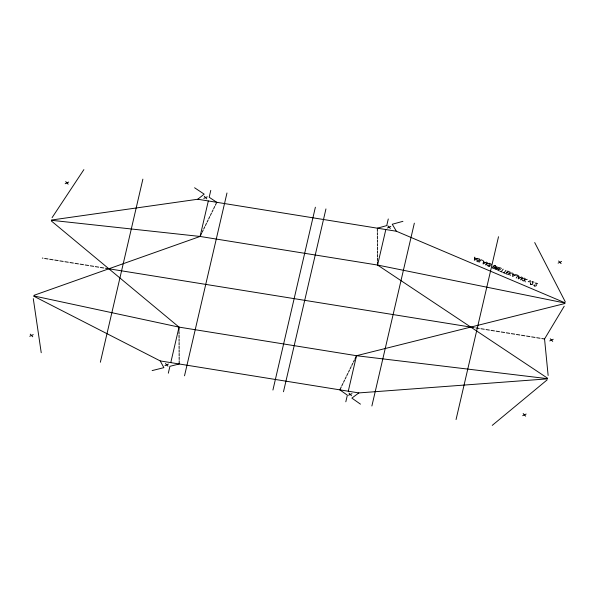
<?xml version="1.0" encoding="UTF-8"?>
<svg xmlns="http://www.w3.org/2000/svg" width="595" height="595" viewBox="0 0 595 595"><rect width="100%" height="100%" fill="white"/><g stroke="black" fill="none" stroke-linecap="round" stroke-linejoin="round"><path stroke-width="0.89" d="M530.115 282.573L530.361 280.609L528.219 281.77M474.81 257.107L474.364 260.268L477.77 258.356M483.549 260.811L483.103 263.979L486.509 262.068M513.009 273.321L512.563 276.482L515.962 274.57M518.684 275.723L518.238 278.891L521.637 276.98M100.347 362.251L142.874 179.14M168.318 373.199L169.917 366.312L179.221 363.984L179.207 360.741M170.78 362.6L179.021 327.116L51.319 220.946M34.049 295.306L200.076 236.453L208.317 200.969M210.779 190.37L209.18 197.257L216.773 202.307L215.308 205.312M184.517 375.809L226.978 192.981M272.919 390.045L315.38 207.224M283.48 391.748L325.948 208.927M345.821 401.789L347.361 395.154L339.827 389.851L341.292 386.854M348.283 391.198L356.524 355.706L564.841 303.532M547.512 378.16L377.58 265.05L385.82 229.558M388.282 218.967L386.743 225.602L377.371 228.183L377.394 231.425M371.882 405.991L414.343 223.162M456.053 419.549L498.513 236.721M51.475 220.299L200.076 236.453L201.541 233.456M202.107 232.31L203.192 230.079M203.758 228.934L204.844 226.702M205.409 225.557L206.495 223.333M207.053 222.18L208.146 219.957M208.704 218.811L209.797 216.58M210.355 215.435L211.448 213.203M212.006 212.058L213.099 209.834M213.657 208.689L214.75 206.458M341.85 385.709L342.943 383.478M343.501 382.332L344.594 380.101M345.152 378.955L346.245 376.724M346.803 375.579L347.897 373.355M348.454 372.21L349.548 369.978M350.105 368.833L351.191 366.602M351.757 365.456L352.842 363.233M353.408 362.087L354.494 359.856M355.059 358.711L356.517 355.721L547.393 378.658M548.136 375.475L544.551 338.971L564.216 306.217M52.092 217.629L83.88 169.62M479.087 262.276L481.013 259.74L482.738 260.469M485.401 264.954L487.327 262.417M496.974 266.508L495.047 269.052L495.947 269.431A0.997 0.721 4.9 0 0 497.294 269.2A0.997 0.721 4.9 0 0 496.877 268.204L495.97 267.832M501.265 271.684L503.191 269.148M504.017 272.852L505.943 270.316M508.316 274.682L510.242 272.146M516.192 278.021L517.717 276.013A0.915 0.662 4.9 0 0 517.345 275.106A0.915 0.662 4.9 0 0 516.11 275.329M520.536 279.866L522.462 277.329M523.317 281.048L525.244 278.512M492.244 425.38L547.103 379.915M547.348 378.874L358.845 392.916L351.876 398.114L360.466 404.154M65.182 183.721L68.67 182.063M203.802 198.433L207.291 196.774M29.75 336.287L33.238 334.635M387.375 228.004L390.863 226.345M164.956 365.687L168.445 364.036M558.11 263.131L561.591 261.473M348.529 395.266L352.017 393.607M549.743 340.92L553.231 339.262M522.678 415.697L526.159 414.038M496.58 268.092L498.9 267.334M402.927 221.325L392.254 224.255L396.389 231.239L565.005 302.818M152.127 370.588L163.885 367.651L160.211 360.92L33.833 296.228M489.298 263.25L486.524 263.756L487.372 265.794M512.213 272.979L509.439 273.477L510.287 275.515M524.433 278.17L521.659 278.668L522.507 280.706M527.215 279.345L524.44 279.851L525.288 281.889M51.534 220.024L197.756 199.243L204.182 194.141L194.587 187.76M489.298 265.102L489.945 265.206A1.093 0.781 4.9 0 0 491.054 264.834M197.793 199.251L396.389 231.247M200.076 236.453L377.58 265.05L564.96 303.026M42.312 258.066L42.937 258.163M44.625 258.438L48.009 258.981M49.697 259.256L53.081 259.799M54.77 260.075L58.154 260.617M59.842 260.893L63.219 261.436M64.915 261.703L68.291 262.254M69.987 262.521L73.364 263.064M75.052 263.34L78.436 263.882M80.124 264.158L83.508 264.701M85.197 264.976L88.581 265.519M90.269 265.794L93.653 266.337M95.341 266.605L98.725 267.155M100.414 267.423L103.798 267.973M105.486 268.241L474.17 327.637M475.859 327.904L479.243 328.455M480.931 328.723L484.308 329.266M486.003 329.541L489.38 330.084M491.076 330.359L494.452 330.902M496.141 331.177L499.525 331.72M501.213 331.995L504.597 332.538M506.286 332.806L509.67 333.356M511.358 333.624L514.742 334.167M516.43 334.442L519.814 334.985M521.503 335.26L524.879 335.803M526.575 336.078L529.952 336.621M531.647 336.896L535.024 337.439M536.72 337.707L540.096 338.257M541.785 338.525L544.507 338.964M33.9 295.953L179.021 327.116L356.524 355.706M160.211 360.92L358.845 392.916M495.211 265.764L494.177 265.325L492.251 267.862L493.374 268.338A0.967 0.692 4.9 0 0 494.668 268.107A0.967 0.692 4.9 0 0 494.266 267.155M501.406 268.397L499.711 267.676L497.784 270.212L499.48 270.933M509.417 271.796L507.721 271.075L505.795 273.611L507.49 274.332M534.05 282.246L532.056 281.405L532.733 283.577A1.086 0.781 4.9 0 1 531.99 284.484A1.064 0.766 4.9 0 1 531.142 284.403M537.649 283.778L535.649 282.93L536.333 285.109A1.086 0.781 4.9 0 1 536.229 285.659A1.108 0.796 4.9 0 1 534.712 285.92M474.691 258.044L476.766 258.929M483.43 261.755L485.498 262.633M512.89 274.258L514.958 275.143M518.565 276.668L520.632 277.545M498.751 268.94L500.447 269.661M506.762 272.339L508.457 273.06M493.143 266.686L494.266 267.162M500.291 271.275L502.232 272.101M503.043 272.443L504.984 273.269M558.601 260.989L561.1 263.607M550.241 338.778L552.733 341.396M387.873 225.862L390.365 228.48M523.169 413.555L525.66 416.173M204.301 196.291L206.792 198.909M349.027 393.124L351.519 395.742M65.681 181.587L68.172 184.205M165.455 363.552L167.946 366.17M30.248 334.152L32.74 336.77M534.704 242.552L565.25 301.777M33.283 298.623L41.233 352.723M377.401 232.66L377.409 235.062M377.416 236.304L377.431 238.707M377.438 239.949L377.453 242.351M377.461 243.593L377.475 245.995M377.483 247.237L377.49 249.64M377.498 250.874L377.513 253.284M377.52 254.519L377.535 256.928M377.542 258.163L377.557 260.573M377.557 261.807L377.58 265.035M179.021 327.131L179.036 330.351M179.043 331.594L179.058 333.996M179.065 335.238L179.08 337.64M179.088 338.882L179.102 341.285M179.11 342.519L179.117 344.929M179.125 346.164L179.14 348.573M179.147 349.808L179.162 352.218M179.169 353.452L179.184 355.862M179.192 357.097L179.199 359.506M479.719 260.022A1.093 0.781 4.9 0 1 478.611 260.394L477.956 260.29A0.997 0.714 4.9 0 0 476.893 261.19A0.997 0.714 4.9 0 0 478.596 261.458M477.852 259.145A1.093 0.781 4.9 0 1 479.786 259.413M489.187 263.957A1.093 0.781 4.9 0 1 491.12 264.225M489.93 266.277A0.997 0.714 4.9 0 1 488.235 266.002A0.997 0.714 4.9 0 1 489.328 265.087M494.177 267.118A1.086 0.781 4.9 0 0 495.642 266.858A1.123 0.811 4.9 0 0 495.226 265.742M530.658 283.927A1.086 0.781 4.9 0 1 530.725 283.309M531.082 284.499A1.145 0.826 4.9 0 1 530.413 283.941M534.206 285.466A1.108 0.796 4.9 0 1 534.28 284.827M534.682 286.024A1.145 0.826 4.9 0 1 534.013 285.474"/></g></svg>
